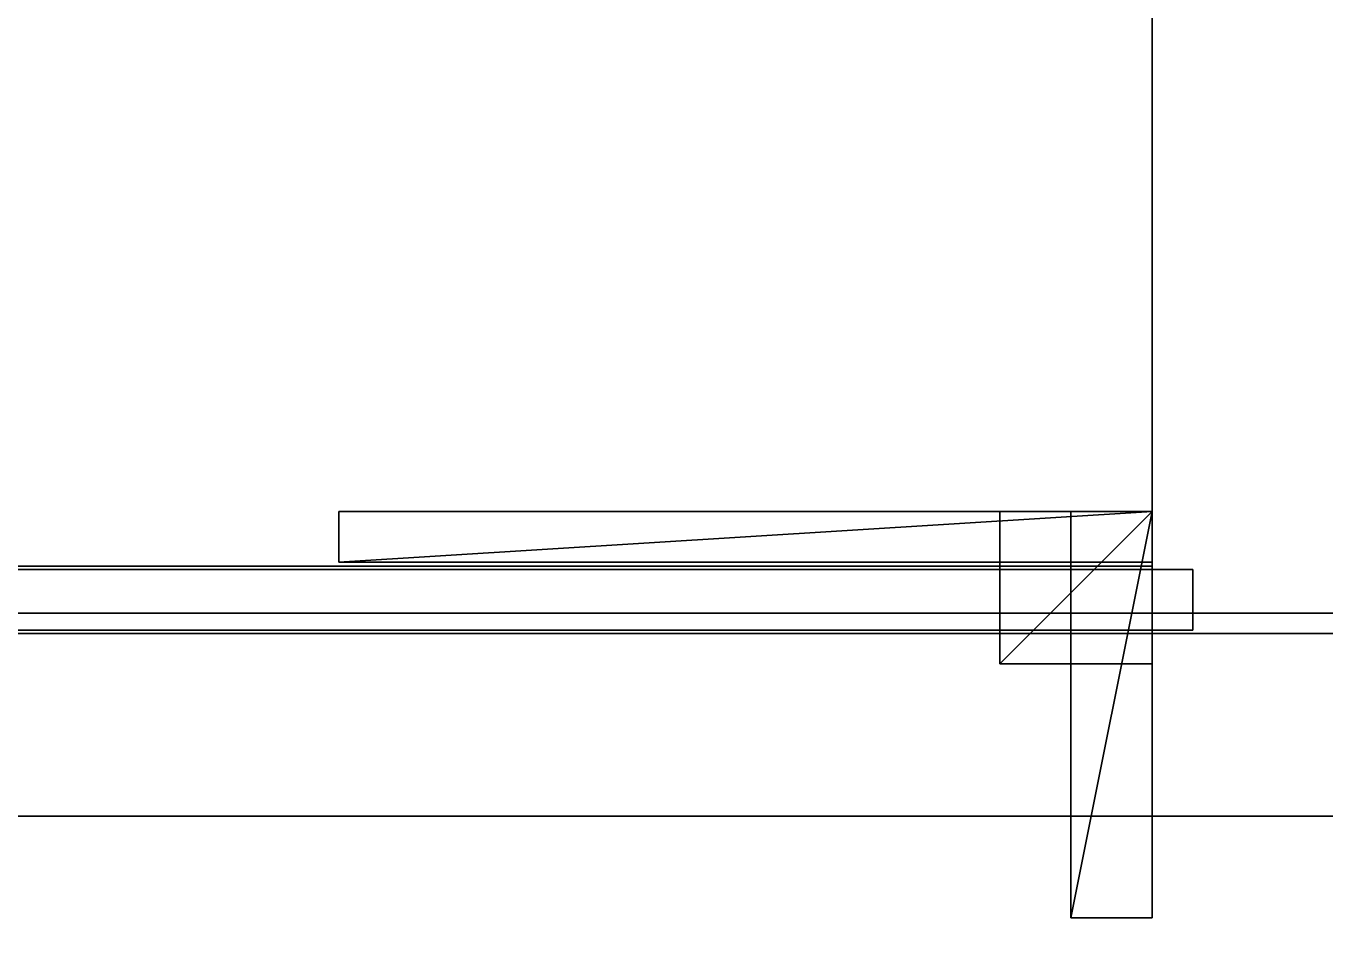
# Model space of a CAD drawing. Extents: x -469 to 3226, y 1395 to 4288.
# Drawn here: x 2817.4 to 2945.2, y 1531.5 to 1622.8 of the extents above; entities that cross this region are included whole.
import ezdxf

# ---------------------------------------------------------------- set-up
doc = ezdxf.new("R2010")
doc.units = 0
for name, color, linetype in [('LAYER0', 7, 'CONTINUOUS'), ('LAYER1', 7, 'CONTINUOUS'), ('LAYER341', 9, 'CONTINUOUS'), ('LAYER346', 9, 'CONTINUOUS'), ('LAYER349', 7, 'CONTINUOUS'), ('LAYER351', 2, 'CONTINUOUS'), ('LAYER352', 7, 'CONTINUOUS'), ('LAYER353', 253, 'CONTINUOUS'), ('LAYER354', 253, 'CONTINUOUS'), ('LAYER355', 253, 'CONTINUOUS'), ('LAYER356', 253, 'CONTINUOUS'), ('LAYER357', 253, 'CONTINUOUS'), ('LAYER358', 253, 'CONTINUOUS'), ('LAYER367', 7, 'CONTINUOUS'), ('LAYER369', 7, 'CONTINUOUS'), ('LAYER370', 7, 'CONTINUOUS'), ('LAYER371', 7, 'CONTINUOUS'), ('LAYER437', 7, 'CONTINUOUS')]:
    doc.layers.add(name, color=color, linetype=linetype)

msp = doc.modelspace()

# ---------------------------------------------------------------- linework, layer by layer
at = {"layer": 'LAYER0', "invisible_edges": 1}
for points in [[(3116.174, 4288.024, -5), (-468.8259, 1395.024, -5), (-468.8259, 4288.024, -5), (3116.174, 4288.024, -5)], [(-468.8259, 1395.024, -5), (3116.174, 4288.024, -5), (3116.174, 1395.024, -5), (-468.8259, 1395.024, -5)], [(3116.174, 1395.024), (-468.8259, 4288.024), (-468.8259, 1395.024), (3116.174, 1395.024)], [(-468.8259, 4288.024), (3116.174, 1395.024), (3116.174, 4288.024), (-468.8259, 4288.024)]]:
    msp.add_3dface(points, dxfattribs=at)
at = {"layer": 'LAYER1'}
for points, invisible_edges in [([(-468.8259, 1395.024), (-318.8259, 1545.024), (3116.174, 1395.024), (-468.8259, 1395.024)], 3), ([(3116.174, 1395.024), (-318.8259, 1545.024), (2966.174, 1545.024), (3116.174, 1395.024)], 5), ([(2966.174, 1545.024, 2430), (2346.174, 1545.024, 2198), (-318.8259, 1545.024, 2430), (2966.174, 1545.024, 2430)], 3), ([(-318.8259, 1545.024), (1126.174, 1545.024, 1008), (2966.174, 1545.024), (-318.8259, 1545.024)], 3), ([(2346.174, 1545.024, 1008), (2966.174, 1545.024), (1126.174, 1545.024, 1008), (2346.174, 1545.024, 1008)], 3), ([(2966.174, 1545.024, 2430), (2346.174, 1545.024, 1008), (2346.174, 1545.024, 2198), (2966.174, 1545.024, 2430)], 5), ([(2966.174, 1545.024), (2346.174, 1545.024, 1008), (2966.174, 1545.024, 2430), (2966.174, 1545.024)], 3)]:
    msp.add_3dface(points, dxfattribs=dict(at, invisible_edges=invisible_edges))
at = {"layer": 'LAYER341', "invisible_edges": 1}
for points in [[(796.1741, 1545.024, 750.0001), (2966.174, 2095.024, 750.0001), (2966.174, 1545.024, 750.0001), (796.1741, 1545.024, 750.0001)], [(2966.174, 2095.024, 750.0001), (796.1741, 1545.024, 750.0001), (796.1741, 2095.024, 750.0001), (2966.174, 2095.024, 750.0001)], [(796.1741, 2095.024, 775.0001), (2966.174, 1545.024, 775.0001), (2966.174, 2095.024, 775.0001), (796.1741, 2095.024, 775.0001)], [(2966.174, 1545.024, 775.0001), (796.1741, 2095.024, 775.0001), (796.1741, 1545.024, 775.0001), (2966.174, 1545.024, 775.0001)], [(2966.174, 1545.024, 775.0001), (796.1741, 1545.024, 750.0001), (2966.174, 1545.024, 750.0001), (2966.174, 1545.024, 775.0001)], [(796.1741, 1545.024, 750.0001), (2966.174, 1545.024, 775.0001), (796.1741, 1545.024, 775.0001), (796.1741, 1545.024, 750.0001)]]:
    msp.add_3dface(points, dxfattribs=at)
at = {"layer": 'LAYER346', "invisible_edges": 1}
for points in [[(814.1741, 1563.024, 775.0001), (2966.174, 1545.024, 775.0001), (814.1741, 1545.024, 775.0001), (814.1741, 1563.024, 775.0001)], [(2966.174, 1545.024, 775.0001), (814.1741, 1563.024, 775.0001), (2966.174, 1563.024, 775.0001), (2966.174, 1545.024, 775.0001)], [(2966.174, 1563.024, 835.0001), (814.1741, 1545.024, 835.0001), (2966.174, 1545.024, 835.0001), (2966.174, 1563.024, 835.0001)], [(814.1741, 1545.024, 835.0001), (2966.174, 1563.024, 835.0001), (814.1741, 1563.024, 835.0001), (814.1741, 1545.024, 835.0001)], [(814.1741, 1563.024, 775.0001), (2966.174, 1563.024, 835.0001), (2966.174, 1563.024, 775.0001), (814.1741, 1563.024, 775.0001)], [(2966.174, 1563.024, 835.0001), (814.1741, 1563.024, 775.0001), (814.1741, 1563.024, 835.0001), (2966.174, 1563.024, 835.0001)], [(814.1741, 1545.024, 835.0001), (2966.174, 1545.024, 775.0001), (2966.174, 1545.024, 835.0001), (814.1741, 1545.024, 835.0001)], [(2966.174, 1545.024, 775.0001), (814.1741, 1545.024, 835.0001), (814.1741, 1545.024, 775.0001), (2966.174, 1545.024, 775.0001)]]:
    msp.add_3dface(points, dxfattribs=at)
at = {"layer": 'LAYER349', "invisible_edges": 1}
for points in [[(2928.174, 1545.024, 750.0001), (2928.174, 2075.024, 80.0001), (2928.174, 1545.024, 80.0001), (2928.174, 1545.024, 750.0001)], [(2928.174, 2075.024, 80.0001), (2928.174, 1545.024, 750.0001), (2928.174, 2075.024, 750.0001), (2928.174, 2075.024, 80.0001)], [(2946.174, 1545.024, 80.0001), (2928.174, 2075.024, 80.0001), (2946.174, 2075.024, 80.0001), (2946.174, 1545.024, 80.0001)], [(2928.174, 2075.024, 80.0001), (2946.174, 1545.024, 80.0001), (2928.174, 1545.024, 80.0001), (2928.174, 2075.024, 80.0001)], [(2928.174, 1545.024, 750.0001), (2946.174, 2075.024, 750.0001), (2928.174, 2075.024, 750.0001), (2928.174, 1545.024, 750.0001)], [(2946.174, 2075.024, 750.0001), (2928.174, 1545.024, 750.0001), (2946.174, 1545.024, 750.0001), (2946.174, 2075.024, 750.0001)], [(2946.174, 1545.024, 80.0001), (2928.174, 1545.024, 750.0001), (2928.174, 1545.024, 80.0001), (2946.174, 1545.024, 80.0001)], [(2928.174, 1545.024, 750.0001), (2946.174, 1545.024, 80.0001), (2946.174, 1545.024, 750.0001), (2928.174, 1545.024, 750.0001)]]:
    msp.add_3dface(points, dxfattribs=at)
at = {"layer": 'LAYER351'}
for points in [[(2848.174, 1575.024, 697.5001), (2848.174, 1570.024, 697.5001), (2848.174, 1575.024, 720.5001), (2848.174, 1575.024, 697.5001)], [(2848.174, 1575.024, 720.5001), (2848.174, 1570.024, 697.5001), (2848.174, 1570.024, 720.5001), (2848.174, 1575.024, 720.5001)], [(2848.174, 1575.024, 720.5001), (2848.174, 1570.024, 720.5001), (2928.174, 1575.024, 720.5001), (2848.174, 1575.024, 720.5001)], [(2928.174, 1575.024, 720.5001), (2848.174, 1570.024, 720.5001), (2928.174, 1570.024, 720.5001), (2928.174, 1575.024, 720.5001)], [(2848.174, 1575.024, 720.5001), (2928.174, 1575.024, 720.5001), (2848.174, 1575.024, 697.5001), (2848.174, 1575.024, 720.5001)], [(2848.174, 1575.024, 697.5001), (2928.174, 1575.024, 720.5001), (2928.174, 1575.024, 697.5001), (2848.174, 1575.024, 697.5001)], [(2848.174, 1575.024, 697.5001), (2928.174, 1575.024, 697.5001), (2848.174, 1570.024, 697.5001), (2848.174, 1575.024, 697.5001)], [(2848.174, 1570.024, 697.5001), (2928.174, 1575.024, 697.5001), (2928.174, 1570.024, 697.5001), (2848.174, 1570.024, 697.5001)], [(2928.174, 1575.024, 720.5001), (2928.174, 1570.024, 720.5001), (2928.174, 1575.024, 697.5001), (2928.174, 1575.024, 720.5001)], [(2928.174, 1575.024, 697.5001), (2928.174, 1570.024, 720.5001), (2928.174, 1570.024, 697.5001), (2928.174, 1575.024, 697.5001)], [(2848.174, 1570.024, 697.5001), (2928.174, 1570.024, 697.5001), (2848.174, 1570.024, 720.5001), (2848.174, 1570.024, 697.5001)], [(2848.174, 1570.024, 720.5001), (2928.174, 1570.024, 697.5001), (2928.174, 1570.024, 720.5001), (2848.174, 1570.024, 720.5001)]]:
    msp.add_3dface(points, dxfattribs=at)
at = {"layer": 'LAYER352', "invisible_edges": 1}
for points in [[(2928.174, 1575.024, 697.5001), (2848.174, 1575.024, 720.5001), (2928.174, 1575.024, 720.5001), (2928.174, 1575.024, 697.5001)], [(2848.174, 1575.024, 720.5001), (2928.174, 1575.024, 697.5001), (2848.174, 1575.024, 697.5001), (2848.174, 1575.024, 720.5001)], [(2928.174, 1570.024, 720.5001), (2848.174, 1575.024, 720.5001), (2848.174, 1570.024, 720.5001), (2928.174, 1570.024, 720.5001)], [(2848.174, 1575.024, 720.5001), (2928.174, 1570.024, 720.5001), (2928.174, 1575.024, 720.5001), (2848.174, 1575.024, 720.5001)], [(2848.174, 1570.024, 697.5001), (2848.174, 1575.024, 720.5001), (2848.174, 1575.024, 697.5001), (2848.174, 1570.024, 697.5001)], [(2848.174, 1575.024, 720.5001), (2848.174, 1570.024, 697.5001), (2848.174, 1570.024, 720.5001), (2848.174, 1575.024, 720.5001)], [(2928.174, 1575.024, 697.5001), (2848.174, 1570.024, 697.5001), (2848.174, 1575.024, 697.5001), (2928.174, 1575.024, 697.5001)], [(2848.174, 1570.024, 697.5001), (2928.174, 1575.024, 697.5001), (2928.174, 1570.024, 697.5001), (2848.174, 1570.024, 697.5001)], [(2928.174, 1570.024, 720.5001), (2928.174, 1575.024, 697.5001), (2928.174, 1575.024, 720.5001), (2928.174, 1570.024, 720.5001)], [(2928.174, 1575.024, 697.5001), (2928.174, 1570.024, 720.5001), (2928.174, 1570.024, 697.5001), (2928.174, 1575.024, 697.5001)], [(2848.174, 1570.024, 697.5001), (2928.174, 1570.024, 720.5001), (2848.174, 1570.024, 720.5001), (2848.174, 1570.024, 697.5001)], [(2928.174, 1570.024, 720.5001), (2848.174, 1570.024, 697.5001), (2928.174, 1570.024, 697.5001), (2928.174, 1570.024, 720.5001)]]:
    msp.add_3dface(points, dxfattribs=at)
at = {"layer": 'LAYER353'}
for points in [[(2913.174, 1575.024, 705.5001), (2913.174, 1560.024, 705.5001), (2913.174, 1575.024, 720.5001), (2913.174, 1575.024, 705.5001)], [(2913.174, 1575.024, 720.5001), (2913.174, 1560.024, 705.5001), (2913.174, 1560.024, 720.5001), (2913.174, 1575.024, 720.5001)], [(2913.174, 1575.024, 720.5001), (2913.174, 1560.024, 720.5001), (2928.174, 1575.024, 720.5001), (2913.174, 1575.024, 720.5001)], [(2928.174, 1575.024, 720.5001), (2913.174, 1560.024, 720.5001), (2928.174, 1560.024, 720.5001), (2928.174, 1575.024, 720.5001)], [(2913.174, 1575.024, 720.5001), (2928.174, 1575.024, 720.5001), (2913.174, 1575.024, 705.5001), (2913.174, 1575.024, 720.5001)], [(2913.174, 1575.024, 705.5001), (2928.174, 1575.024, 720.5001), (2928.174, 1575.024, 705.5001), (2913.174, 1575.024, 705.5001)], [(2913.174, 1575.024, 705.5001), (2928.174, 1575.024, 705.5001), (2913.174, 1560.024, 705.5001), (2913.174, 1575.024, 705.5001)], [(2913.174, 1560.024, 705.5001), (2928.174, 1575.024, 705.5001), (2928.174, 1560.024, 705.5001), (2913.174, 1560.024, 705.5001)], [(2928.174, 1575.024, 720.5001), (2928.174, 1560.024, 720.5001), (2928.174, 1575.024, 705.5001), (2928.174, 1575.024, 720.5001)], [(2928.174, 1575.024, 705.5001), (2928.174, 1560.024, 720.5001), (2928.174, 1560.024, 705.5001), (2928.174, 1575.024, 705.5001)], [(2913.174, 1560.024, 705.5001), (2928.174, 1560.024, 705.5001), (2913.174, 1560.024, 720.5001), (2913.174, 1560.024, 705.5001)], [(2913.174, 1560.024, 720.5001), (2928.174, 1560.024, 705.5001), (2928.174, 1560.024, 720.5001), (2913.174, 1560.024, 720.5001)]]:
    msp.add_3dface(points, dxfattribs=at)
at = {"layer": 'LAYER354'}
for points in [[(2913.174, 1575.024, 705.5001), (2913.174, 1560.024, 705.5001), (2913.174, 1575.024, 720.5001), (2913.174, 1575.024, 705.5001)], [(2913.174, 1575.024, 720.5001), (2913.174, 1560.024, 705.5001), (2913.174, 1560.024, 720.5001), (2913.174, 1575.024, 720.5001)], [(2913.174, 1575.024, 720.5001), (2913.174, 1560.024, 720.5001), (2928.174, 1575.024, 720.5001), (2913.174, 1575.024, 720.5001)], [(2928.174, 1575.024, 720.5001), (2913.174, 1560.024, 720.5001), (2928.174, 1560.024, 720.5001), (2928.174, 1575.024, 720.5001)], [(2913.174, 1575.024, 720.5001), (2928.174, 1575.024, 720.5001), (2913.174, 1575.024, 705.5001), (2913.174, 1575.024, 720.5001)], [(2913.174, 1575.024, 705.5001), (2928.174, 1575.024, 720.5001), (2928.174, 1575.024, 705.5001), (2913.174, 1575.024, 705.5001)], [(2913.174, 1575.024, 705.5001), (2928.174, 1575.024, 705.5001), (2913.174, 1560.024, 705.5001), (2913.174, 1575.024, 705.5001)], [(2913.174, 1560.024, 705.5001), (2928.174, 1575.024, 705.5001), (2928.174, 1560.024, 705.5001), (2913.174, 1560.024, 705.5001)], [(2928.174, 1575.024, 720.5001), (2928.174, 1560.024, 720.5001), (2928.174, 1575.024, 705.5001), (2928.174, 1575.024, 720.5001)], [(2928.174, 1575.024, 705.5001), (2928.174, 1560.024, 720.5001), (2928.174, 1560.024, 705.5001), (2928.174, 1575.024, 705.5001)], [(2913.174, 1560.024, 705.5001), (2928.174, 1560.024, 705.5001), (2913.174, 1560.024, 720.5001), (2913.174, 1560.024, 705.5001)], [(2913.174, 1560.024, 720.5001), (2928.174, 1560.024, 705.5001), (2928.174, 1560.024, 720.5001), (2913.174, 1560.024, 720.5001)]]:
    msp.add_3dface(points, dxfattribs=at)
at = {"layer": 'LAYER355'}
for points in [[(2913.174, 1575.024, 705.5001), (2913.174, 1560.024, 705.5001), (2913.174, 1575.024, 720.5001), (2913.174, 1575.024, 705.5001)], [(2913.174, 1575.024, 720.5001), (2913.174, 1560.024, 705.5001), (2913.174, 1560.024, 720.5001), (2913.174, 1575.024, 720.5001)], [(2913.174, 1575.024, 720.5001), (2913.174, 1560.024, 720.5001), (2928.174, 1575.024, 720.5001), (2913.174, 1575.024, 720.5001)], [(2928.174, 1575.024, 720.5001), (2913.174, 1560.024, 720.5001), (2928.174, 1560.024, 720.5001), (2928.174, 1575.024, 720.5001)], [(2913.174, 1575.024, 720.5001), (2928.174, 1575.024, 720.5001), (2913.174, 1575.024, 705.5001), (2913.174, 1575.024, 720.5001)], [(2913.174, 1575.024, 705.5001), (2928.174, 1575.024, 720.5001), (2928.174, 1575.024, 705.5001), (2913.174, 1575.024, 705.5001)], [(2913.174, 1575.024, 705.5001), (2928.174, 1575.024, 705.5001), (2913.174, 1560.024, 705.5001), (2913.174, 1575.024, 705.5001)], [(2913.174, 1560.024, 705.5001), (2928.174, 1575.024, 705.5001), (2928.174, 1560.024, 705.5001), (2913.174, 1560.024, 705.5001)], [(2928.174, 1575.024, 720.5001), (2928.174, 1560.024, 720.5001), (2928.174, 1575.024, 705.5001), (2928.174, 1575.024, 720.5001)], [(2928.174, 1575.024, 705.5001), (2928.174, 1560.024, 720.5001), (2928.174, 1560.024, 705.5001), (2928.174, 1575.024, 705.5001)], [(2913.174, 1560.024, 705.5001), (2928.174, 1560.024, 705.5001), (2913.174, 1560.024, 720.5001), (2913.174, 1560.024, 705.5001)], [(2913.174, 1560.024, 720.5001), (2928.174, 1560.024, 705.5001), (2928.174, 1560.024, 720.5001), (2913.174, 1560.024, 720.5001)]]:
    msp.add_3dface(points, dxfattribs=at)
at = {"layer": 'LAYER356'}
for points in [[(2913.174, 1575.024, 705.5001), (2913.174, 1560.024, 705.5001), (2913.174, 1575.024, 720.5001), (2913.174, 1575.024, 705.5001)], [(2913.174, 1575.024, 720.5001), (2913.174, 1560.024, 705.5001), (2913.174, 1560.024, 720.5001), (2913.174, 1575.024, 720.5001)], [(2913.174, 1575.024, 720.5001), (2913.174, 1560.024, 720.5001), (2928.174, 1575.024, 720.5001), (2913.174, 1575.024, 720.5001)], [(2928.174, 1575.024, 720.5001), (2913.174, 1560.024, 720.5001), (2928.174, 1560.024, 720.5001), (2928.174, 1575.024, 720.5001)], [(2913.174, 1575.024, 720.5001), (2928.174, 1575.024, 720.5001), (2913.174, 1575.024, 705.5001), (2913.174, 1575.024, 720.5001)], [(2913.174, 1575.024, 705.5001), (2928.174, 1575.024, 720.5001), (2928.174, 1575.024, 705.5001), (2913.174, 1575.024, 705.5001)], [(2913.174, 1575.024, 705.5001), (2928.174, 1575.024, 705.5001), (2913.174, 1560.024, 705.5001), (2913.174, 1575.024, 705.5001)], [(2913.174, 1560.024, 705.5001), (2928.174, 1575.024, 705.5001), (2928.174, 1560.024, 705.5001), (2913.174, 1560.024, 705.5001)], [(2928.174, 1575.024, 720.5001), (2928.174, 1560.024, 720.5001), (2928.174, 1575.024, 705.5001), (2928.174, 1575.024, 720.5001)], [(2928.174, 1575.024, 705.5001), (2928.174, 1560.024, 720.5001), (2928.174, 1560.024, 705.5001), (2928.174, 1575.024, 705.5001)], [(2913.174, 1560.024, 705.5001), (2928.174, 1560.024, 705.5001), (2913.174, 1560.024, 720.5001), (2913.174, 1560.024, 705.5001)], [(2913.174, 1560.024, 720.5001), (2928.174, 1560.024, 705.5001), (2928.174, 1560.024, 720.5001), (2913.174, 1560.024, 720.5001)]]:
    msp.add_3dface(points, dxfattribs=at)
at = {"layer": 'LAYER357'}
for points in [[(2920.174, 1575.024, 712.5001), (2920.174, 1535.024, 712.5001), (2920.174, 1575.024, 720.5001), (2920.174, 1575.024, 712.5001)], [(2920.174, 1575.024, 720.5001), (2920.174, 1535.024, 712.5001), (2920.174, 1535.024, 720.5001), (2920.174, 1575.024, 720.5001)], [(2920.174, 1575.024, 720.5001), (2920.174, 1535.024, 720.5001), (2928.174, 1575.024, 720.5001), (2920.174, 1575.024, 720.5001)], [(2928.174, 1575.024, 720.5001), (2920.174, 1535.024, 720.5001), (2928.174, 1535.024, 720.5001), (2928.174, 1575.024, 720.5001)], [(2920.174, 1575.024, 720.5001), (2928.174, 1575.024, 720.5001), (2920.174, 1575.024, 712.5001), (2920.174, 1575.024, 720.5001)], [(2920.174, 1575.024, 712.5001), (2928.174, 1575.024, 720.5001), (2928.174, 1575.024, 712.5001), (2920.174, 1575.024, 712.5001)], [(2920.174, 1575.024, 712.5001), (2928.174, 1575.024, 712.5001), (2920.174, 1535.024, 712.5001), (2920.174, 1575.024, 712.5001)], [(2920.174, 1535.024, 712.5001), (2928.174, 1575.024, 712.5001), (2928.174, 1535.024, 712.5001), (2920.174, 1535.024, 712.5001)], [(2928.174, 1575.024, 720.5001), (2928.174, 1535.024, 720.5001), (2928.174, 1575.024, 712.5001), (2928.174, 1575.024, 720.5001)], [(2928.174, 1575.024, 712.5001), (2928.174, 1535.024, 720.5001), (2928.174, 1535.024, 712.5001), (2928.174, 1575.024, 712.5001)], [(2920.174, 1535.024, 712.5001), (2928.174, 1535.024, 712.5001), (2920.174, 1535.024, 720.5001), (2920.174, 1535.024, 712.5001)], [(2920.174, 1535.024, 720.5001), (2928.174, 1535.024, 712.5001), (2928.174, 1535.024, 720.5001), (2920.174, 1535.024, 720.5001)]]:
    msp.add_3dface(points, dxfattribs=at)
at = {"layer": 'LAYER358'}
for points in [[(2848.174, 1575.024, 704.5001), (2848.174, 1570.024, 704.5001), (2848.174, 1575.024, 720.5001), (2848.174, 1575.024, 704.5001)], [(2848.174, 1575.024, 720.5001), (2848.174, 1570.024, 704.5001), (2848.174, 1570.024, 720.5001), (2848.174, 1575.024, 720.5001)], [(2848.174, 1575.024, 720.5001), (2848.174, 1570.024, 720.5001), (2928.174, 1575.024, 720.5001), (2848.174, 1575.024, 720.5001)], [(2928.174, 1575.024, 720.5001), (2848.174, 1570.024, 720.5001), (2928.174, 1570.024, 720.5001), (2928.174, 1575.024, 720.5001)], [(2848.174, 1575.024, 720.5001), (2928.174, 1575.024, 720.5001), (2848.174, 1575.024, 704.5001), (2848.174, 1575.024, 720.5001)], [(2848.174, 1575.024, 704.5001), (2928.174, 1575.024, 720.5001), (2928.174, 1575.024, 704.5001), (2848.174, 1575.024, 704.5001)], [(2848.174, 1575.024, 704.5001), (2928.174, 1575.024, 704.5001), (2848.174, 1570.024, 704.5001), (2848.174, 1575.024, 704.5001)], [(2848.174, 1570.024, 704.5001), (2928.174, 1575.024, 704.5001), (2928.174, 1570.024, 704.5001), (2848.174, 1570.024, 704.5001)], [(2928.174, 1575.024, 720.5001), (2928.174, 1570.024, 720.5001), (2928.174, 1575.024, 704.5001), (2928.174, 1575.024, 720.5001)], [(2928.174, 1575.024, 704.5001), (2928.174, 1570.024, 720.5001), (2928.174, 1570.024, 704.5001), (2928.174, 1575.024, 704.5001)], [(2848.174, 1570.024, 704.5001), (2928.174, 1570.024, 704.5001), (2848.174, 1570.024, 720.5001), (2848.174, 1570.024, 704.5001)], [(2848.174, 1570.024, 720.5001), (2928.174, 1570.024, 704.5001), (2928.174, 1570.024, 720.5001), (2848.174, 1570.024, 720.5001)]]:
    msp.add_3dface(points, dxfattribs=at)
at = {"layer": 'LAYER367', "invisible_edges": 1}
for points in [[(2464.174, 1545.024, 81.0001), (2928.174, 2075.024, 81.0001), (2928.174, 1545.024, 81.0001), (2464.174, 1545.024, 81.0001)], [(2928.174, 2075.024, 81.0001), (2464.174, 1545.024, 81.0001), (2464.174, 2075.024, 81.0001), (2928.174, 2075.024, 81.0001)], [(2464.174, 2075.024, 99.0001), (2928.174, 1545.024, 99.0001), (2928.174, 2075.024, 99.0001), (2464.174, 2075.024, 99.0001)], [(2928.174, 1545.024, 99.0001), (2464.174, 2075.024, 99.0001), (2464.174, 1545.024, 99.0001), (2928.174, 1545.024, 99.0001)], [(2928.174, 1545.024, 99.0001), (2928.174, 2075.024, 81.0001), (2928.174, 2075.024, 99.0001), (2928.174, 1545.024, 99.0001)], [(2928.174, 2075.024, 81.0001), (2928.174, 1545.024, 99.0001), (2928.174, 1545.024, 81.0001), (2928.174, 2075.024, 81.0001)], [(2928.174, 1545.024, 99.0001), (2464.174, 1545.024, 81.0001), (2928.174, 1545.024, 81.0001), (2928.174, 1545.024, 99.0001)], [(2464.174, 1545.024, 81.0001), (2928.174, 1545.024, 99.0001), (2464.174, 1545.024, 99.0001), (2464.174, 1545.024, 81.0001)]]:
    msp.add_3dface(points, dxfattribs=at)
at = {"layer": 'LAYER369', "invisible_edges": 1}
for points in [[(2928.174, 1563.024, 749.5001), (2464.174, 1545.024, 749.5001), (2928.174, 1545.024, 749.5001), (2928.174, 1563.024, 749.5001)], [(2464.174, 1545.024, 749.5001), (2928.174, 1563.024, 749.5001), (2464.174, 1563.024, 749.5001), (2464.174, 1545.024, 749.5001)], [(2464.174, 1563.024, 629.5001), (2928.174, 1545.024, 629.5001), (2464.174, 1545.024, 629.5001), (2464.174, 1563.024, 629.5001)], [(2928.174, 1545.024, 629.5001), (2464.174, 1563.024, 629.5001), (2928.174, 1563.024, 629.5001), (2928.174, 1545.024, 629.5001)], [(2928.174, 1563.024, 749.5001), (2464.174, 1563.024, 629.5001), (2464.174, 1563.024, 749.5001), (2928.174, 1563.024, 749.5001)], [(2464.174, 1563.024, 629.5001), (2928.174, 1563.024, 749.5001), (2928.174, 1563.024, 629.5001), (2464.174, 1563.024, 629.5001)], [(2928.174, 1545.024, 629.5001), (2928.174, 1563.024, 749.5001), (2928.174, 1545.024, 749.5001), (2928.174, 1545.024, 629.5001)], [(2928.174, 1563.024, 749.5001), (2928.174, 1545.024, 629.5001), (2928.174, 1563.024, 629.5001), (2928.174, 1563.024, 749.5001)], [(2928.174, 1545.024, 629.5001), (2464.174, 1545.024, 749.5001), (2464.174, 1545.024, 629.5001), (2928.174, 1545.024, 629.5001)], [(2464.174, 1545.024, 749.5001), (2928.174, 1545.024, 629.5001), (2928.174, 1545.024, 749.5001), (2464.174, 1545.024, 749.5001)]]:
    msp.add_3dface(points, dxfattribs=at)
at = {"layer": 'LAYER370', "invisible_edges": 1}
for points in [[(2460.174, 1569.324, 95.0001), (2932.174, 1569.324, 749.5001), (2932.174, 1569.324, 95.0001), (2460.174, 1569.324, 95.0001)], [(2932.174, 1569.324, 749.5001), (2460.174, 1569.324, 95.0001), (2460.174, 1569.324, 749.5001), (2932.174, 1569.324, 749.5001)], [(2460.174, 1563.324, 749.5001), (2932.174, 1569.324, 749.5001), (2460.174, 1569.324, 749.5001), (2460.174, 1563.324, 749.5001)], [(2932.174, 1569.324, 749.5001), (2460.174, 1563.324, 749.5001), (2932.174, 1563.324, 749.5001), (2932.174, 1569.324, 749.5001)], [(2932.174, 1563.324, 95.0001), (2460.174, 1569.324, 95.0001), (2932.174, 1569.324, 95.0001), (2932.174, 1563.324, 95.0001)], [(2460.174, 1569.324, 95.0001), (2932.174, 1563.324, 95.0001), (2460.174, 1563.324, 95.0001), (2460.174, 1569.324, 95.0001)], [(2932.174, 1563.324, 95.0001), (2932.174, 1569.324, 749.5001), (2932.174, 1563.324, 749.5001), (2932.174, 1563.324, 95.0001)], [(2932.174, 1569.324, 749.5001), (2932.174, 1563.324, 95.0001), (2932.174, 1569.324, 95.0001), (2932.174, 1569.324, 749.5001)], [(2460.174, 1563.324, 749.5001), (2932.174, 1563.324, 95.0001), (2932.174, 1563.324, 749.5001), (2460.174, 1563.324, 749.5001)], [(2932.174, 1563.324, 95.0001), (2460.174, 1563.324, 749.5001), (2460.174, 1563.324, 95.0001), (2932.174, 1563.324, 95.0001)]]:
    msp.add_3dface(points, dxfattribs=at)
at = {"layer": 'LAYER371', "invisible_edges": 1}
for points in [[(2928.174, 1569.624, 451.5001), (2464.174, 2075.024, 451.5001), (2464.174, 1569.624, 451.5001), (2928.174, 1569.624, 451.5001)], [(2464.174, 2075.024, 451.5001), (2928.174, 1569.624, 451.5001), (2928.174, 2075.024, 451.5001), (2464.174, 2075.024, 451.5001)], [(2928.174, 2075.024, 433.5001), (2464.174, 1569.624, 433.5001), (2464.174, 2075.024, 433.5001), (2928.174, 2075.024, 433.5001)], [(2464.174, 1569.624, 433.5001), (2928.174, 2075.024, 433.5001), (2928.174, 1569.624, 433.5001), (2464.174, 1569.624, 433.5001)], [(2928.174, 1569.624, 451.5001), (2928.174, 2075.024, 433.5001), (2928.174, 2075.024, 451.5001), (2928.174, 1569.624, 451.5001)], [(2928.174, 2075.024, 433.5001), (2928.174, 1569.624, 451.5001), (2928.174, 1569.624, 433.5001), (2928.174, 2075.024, 433.5001)], [(2464.174, 1569.624, 433.5001), (2928.174, 1569.624, 451.5001), (2464.174, 1569.624, 451.5001), (2464.174, 1569.624, 433.5001)], [(2928.174, 1569.624, 451.5001), (2464.174, 1569.624, 433.5001), (2928.174, 1569.624, 433.5001), (2928.174, 1569.624, 451.5001)]]:
    msp.add_3dface(points, dxfattribs=at)
at = {"layer": 'LAYER437'}
for points, invisible_edges in [([(-318.8259, 1545.023), (-298.8259, 1565.023), (2966.174, 1545.023), (-318.8259, 1545.023)], 3), ([(-298.8259, 1565.023, 60), (-318.8259, 1545.023, 60), (2966.174, 1545.023, 60), (-298.8259, 1565.023, 60)], 5), ([(2966.174, 1545.023), (-298.8259, 1565.023), (2946.174, 1565.023), (2966.174, 1545.023)], 5), ([(-298.8259, 1565.023, 60), (2946.174, 1565.023), (-298.8259, 1565.023), (-298.8259, 1565.023, 60)], 1), ([(2946.174, 1565.023), (-298.8259, 1565.023, 60), (2946.174, 1565.023, 60), (2946.174, 1565.023)], 1), ([(-298.8259, 1565.023, 60), (2966.174, 1545.023, 60), (2946.174, 1565.023, 60), (-298.8259, 1565.023, 60)], 3), ([(2966.174, 1545.023, 60), (-318.8259, 1545.023), (2966.174, 1545.023), (2966.174, 1545.023, 60)], 1), ([(-318.8259, 1545.023), (2966.174, 1545.023, 60), (-318.8259, 1545.023, 60), (-318.8259, 1545.023)], 1)]:
    msp.add_3dface(points, dxfattribs=dict(at, invisible_edges=invisible_edges))

# ---------------------------------------------------------------- meshes
at = {"layer": 'LAYER1'}
mesh = msp.add_polymesh((5, 2), dxfattribs=at)
for k, corner in enumerate([(2966.174, 1545.024, 2430), (2966.174, 4138.024, 2430), (-318.8259, 1545.024, 2430), (2966.174, 1545.024, 2430), (-318.8259, 4138.024, 2430), (-318.8259, 1545.024, 2430), (2966.174, 4138.024, 2430), (-318.8259, 4138.024, 2430), (3116.174, 4288.024, 2430), (-468.8259, 4288.024, 2430)]):
    mesh.set_mesh_vertex(divmod(k, 2), corner)

doc.saveas('drawing.dxf')
